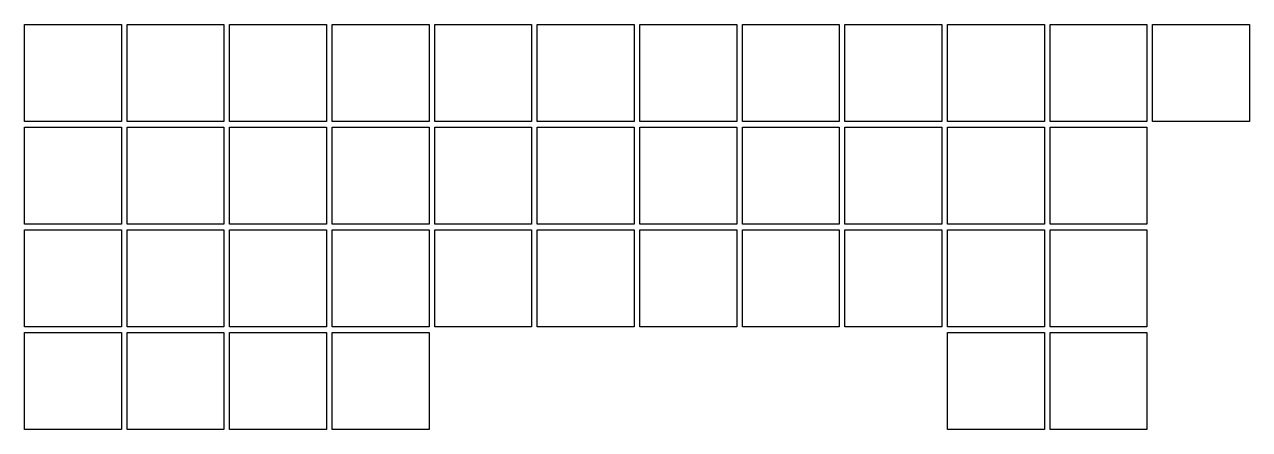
# Model space of a CAD drawing. Header units: millimetres. Extents: x -9 to 219, y -9 to 66.
import ezdxf

# ---------------------------------------------------------------- set-up
doc = ezdxf.new("R2010")
doc.units = ezdxf.units.MM

msp = doc.modelspace()

# ---------------------------------------------------------------- linework, layer by layer
for p, q in [((-9, 66.15), (9, 66.15)), ((-9, 48.15), (-9, 66.15)), ((9, 66.15), (9, 48.15)), ((10.05, 66.15), (28.05, 66.15)), ((10.05, 48.15), (10.05, 66.15)), ((28.05, 66.15), (28.05, 48.15)), ((29.1, 66.15), (47.1, 66.15)), ((29.1, 48.15), (29.1, 66.15)), ((47.1, 66.15), (47.1, 48.15)), ((48.15, 66.15), (66.15, 66.15)), ((48.15, 48.15), (48.15, 66.15)), ((66.15, 66.15), (66.15, 48.15)), ((67.2, 66.15), (85.2, 66.15)), ((67.2, 48.15), (67.2, 66.15)), ((85.2, 66.15), (85.2, 48.15)), ((86.25, 66.15), (104.25, 66.15)), ((86.25, 48.15), (86.25, 66.15)), ((104.25, 66.15), (104.25, 48.15)), ((105.3, 66.15), (123.3, 66.15)), ((105.3, 48.15), (105.3, 66.15)), ((123.3, 66.15), (123.3, 48.15)), ((124.35, 66.15), (142.35, 66.15)), ((124.35, 48.15), (124.35, 66.15)), ((142.35, 66.15), (142.35, 48.15)), ((143.4, 66.15), (161.4, 66.15)), ((143.4, 48.15), (143.4, 66.15)), ((161.4, 66.15), (161.4, 48.15)), ((162.45, 66.15), (180.45, 66.15)), ((162.45, 48.15), (162.45, 66.15)), ((180.45, 66.15), (180.45, 48.15)), ((181.5, 66.15), (199.5, 66.15)), ((181.5, 48.15), (181.5, 66.15)), ((199.5, 66.15), (199.5, 48.15)), ((200.55, 66.15), (218.55, 66.15)), ((200.55, 48.15), (200.55, 66.15)), ((218.55, 66.15), (218.55, 48.15)), ((9, 48.15), (-9, 48.15)), ((28.05, 48.15), (10.05, 48.15)), ((47.1, 48.15), (29.1, 48.15)), ((66.15, 48.15), (48.15, 48.15)), ((85.2, 48.15), (67.2, 48.15)), ((104.25, 48.15), (86.25, 48.15)), ((123.3, 48.15), (105.3, 48.15)), ((142.35, 48.15), (124.35, 48.15)), ((161.4, 48.15), (143.4, 48.15)), ((180.45, 48.15), (162.45, 48.15)), ((199.5, 48.15), (181.5, 48.15)), ((218.55, 48.15), (200.55, 48.15)), ((-9, 47.1), (9, 47.1)), ((-9, 29.1), (-9, 47.1)), ((9, 47.1), (9, 29.1)), ((10.05, 47.1), (28.05, 47.1)), ((10.05, 29.1), (10.05, 47.1)), ((28.05, 47.1), (28.05, 29.1)), ((29.1, 47.1), (47.1, 47.1)), ((29.1, 29.1), (29.1, 47.1)), ((47.1, 47.1), (47.1, 29.1)), ((48.15, 47.1), (66.15, 47.1)), ((48.15, 29.1), (48.15, 47.1)), ((66.15, 47.1), (66.15, 29.1)), ((67.2, 47.1), (85.2, 47.1)), ((67.2, 29.1), (67.2, 47.1)), ((85.2, 47.1), (85.2, 29.1)), ((86.25, 47.1), (104.25, 47.1)), ((86.25, 29.1), (86.25, 47.1)), ((104.25, 47.1), (104.25, 29.1)), ((105.3, 47.1), (123.3, 47.1)), ((105.3, 29.1), (105.3, 47.1)), ((123.3, 47.1), (123.3, 29.1)), ((124.35, 47.1), (142.35, 47.1)), ((124.35, 29.1), (124.35, 47.1)), ((142.35, 47.1), (142.35, 29.1)), ((143.4, 47.1), (161.4, 47.1)), ((143.4, 29.1), (143.4, 47.1)), ((161.4, 47.1), (161.4, 29.1)), ((162.45, 47.1), (180.45, 47.1)), ((162.45, 29.1), (162.45, 47.1)), ((180.45, 47.1), (180.45, 29.1)), ((181.5, 47.1), (199.5, 47.1)), ((181.5, 29.1), (181.5, 47.1)), ((199.5, 47.1), (199.5, 29.1)), ((9, 29.1), (-9, 29.1)), ((-9, 28.05), (9, 28.05)), ((-9, 10.05), (-9, 28.05)), ((9, 28.05), (9, 10.05)), ((28.05, 29.1), (10.05, 29.1)), ((10.05, 28.05), (28.05, 28.05)), ((10.05, 10.05), (10.05, 28.05)), ((28.05, 28.05), (28.05, 10.05)), ((47.1, 29.1), (29.1, 29.1)), ((29.1, 28.05), (47.1, 28.05)), ((29.1, 10.05), (29.1, 28.05)), ((47.1, 28.05), (47.1, 10.05)), ((66.15, 29.1), (48.15, 29.1)), ((48.15, 28.05), (66.15, 28.05)), ((48.15, 10.05), (48.15, 28.05)), ((66.15, 28.05), (66.15, 10.05)), ((85.2, 29.1), (67.2, 29.1)), ((67.2, 28.05), (85.2, 28.05)), ((67.2, 10.05), (67.2, 28.05)), ((85.2, 28.05), (85.2, 10.05)), ((104.25, 29.1), (86.25, 29.1)), ((86.25, 28.05), (104.25, 28.05)), ((86.25, 10.05), (86.25, 28.05)), ((104.25, 28.05), (104.25, 10.05)), ((123.3, 29.1), (105.3, 29.1)), ((105.3, 28.05), (123.3, 28.05)), ((105.3, 10.05), (105.3, 28.05)), ((123.3, 28.05), (123.3, 10.05)), ((142.35, 29.1), (124.35, 29.1)), ((124.35, 28.05), (142.35, 28.05)), ((124.35, 10.05), (124.35, 28.05)), ((142.35, 28.05), (142.35, 10.05)), ((161.4, 29.1), (143.4, 29.1)), ((143.4, 28.05), (161.4, 28.05)), ((143.4, 10.05), (143.4, 28.05)), ((161.4, 28.05), (161.4, 10.05)), ((180.45, 29.1), (162.45, 29.1)), ((162.45, 28.05), (180.45, 28.05)), ((162.45, 10.05), (162.45, 28.05)), ((180.45, 28.05), (180.45, 10.05)), ((199.5, 29.1), (181.5, 29.1)), ((181.5, 28.05), (199.5, 28.05)), ((181.5, 10.05), (181.5, 28.05)), ((199.5, 28.05), (199.5, 10.05)), ((9, 10.05), (-9, 10.05)), ((28.05, 10.05), (10.05, 10.05)), ((47.1, 10.05), (29.1, 10.05)), ((66.15, 10.05), (48.15, 10.05)), ((85.2, 10.05), (67.2, 10.05)), ((104.25, 10.05), (86.25, 10.05)), ((123.3, 10.05), (105.3, 10.05)), ((142.35, 10.05), (124.35, 10.05)), ((161.4, 10.05), (143.4, 10.05)), ((180.45, 10.05), (162.45, 10.05)), ((199.5, 10.05), (181.5, 10.05)), ((-9, 9), (9, 9)), ((-9, -9), (-9, 9)), ((9, 9), (9, -9)), ((10.05, 9), (28.05, 9)), ((10.05, -9), (10.05, 9)), ((28.05, 9), (28.05, -9)), ((29.1, 9), (47.1, 9)), ((29.1, -9), (29.1, 9)), ((47.1, 9), (47.1, -9)), ((48.15, 9), (66.15, 9)), ((48.15, -9), (48.15, 9)), ((66.15, 9), (66.15, -9)), ((162.45, 9), (180.45, 9)), ((162.45, -9), (162.45, 9)), ((180.45, 9), (180.45, -9)), ((181.5, 9), (199.5, 9)), ((181.5, -9), (181.5, 9)), ((199.5, 9), (199.5, -9)), ((9, -9), (-9, -9)), ((28.05, -9), (10.05, -9)), ((47.1, -9), (29.1, -9)), ((66.15, -9), (48.15, -9)), ((180.45, -9), (162.45, -9)), ((199.5, -9), (181.5, -9))]:
    msp.add_line(p, q)

doc.saveas('drawing.dxf')
